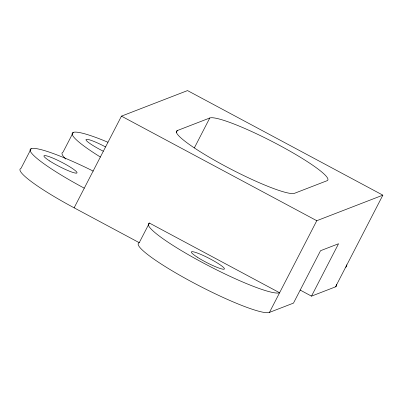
<?xml version="1.0" encoding="UTF-8"?>
<svg xmlns="http://www.w3.org/2000/svg" width="403" height="403" viewBox="0 0 403 403"><rect width="100%" height="100%" fill="white"/><g stroke="black" fill="none" stroke-linecap="round" stroke-linejoin="round"><path stroke-width="0.6" d="M31.182 148.672L21.042 168.318A74.333 9.702 27.3 0 0 74.137 207.827L139.242 242.682A74.333 9.702 27.3 0 0 192.337 282.191A74.333 9.702 27.3 0 0 269.456 312.401L293.48 303.111L320.521 250.716L338.54 243.75L311.499 296.14L300.109 290.039M73.225 132.411L63.085 152.057A74.333 9.702 27.3 0 0 65.805 159.049M74.137 207.827L121.459 116.14L187.531 90.584L382.85 195.163L335.528 286.85L311.499 296.14M176.197 132.763L177.34 130.547L209.777 118.003A66.903 8.73 27.3 0 1 279.183 145.196A66.903 8.73 27.3 0 1 326.969 180.751L294.533 193.294A66.903 8.73 27.3 0 1 225.126 166.101A66.903 8.73 27.3 0 1 177.34 130.547M139.242 242.682L149.382 223.035L279.596 292.754A74.333 9.702 27.3 0 1 202.477 262.544A74.333 9.702 27.3 0 1 149.382 223.035M194.352 147.891L209.777 118.003M269.456 312.401L316.778 220.713L382.85 195.163M121.459 116.14L316.778 220.713M103.299 151.211A18.583 2.428 27.3 0 1 86.01 139.574A18.583 2.428 27.3 0 1 105.531 146.934M100.448 157.069A74.333 9.702 27.3 0 1 107.944 142.244M336.419 284.458A74.333 9.702 27.3 0 1 335.528 286.85M346.56 264.811A74.333 9.702 27.3 0 1 345.668 267.199M84.277 188.176A74.333 9.702 27.3 0 1 30.235 149.427A74.333 9.702 27.3 0 1 93.254 171.119M49.74 161.009A18.583 2.428 27.3 0 0 76.756 173.073A18.583 2.428 27.3 0 0 54.944 158.994A18.583 2.428 27.3 0 0 49.74 161.009M197.143 257.099A18.583 2.428 27.3 0 0 224.159 269.164A18.583 2.428 27.3 0 0 202.346 255.089A18.583 2.428 27.3 0 0 197.143 257.099"/></g></svg>
